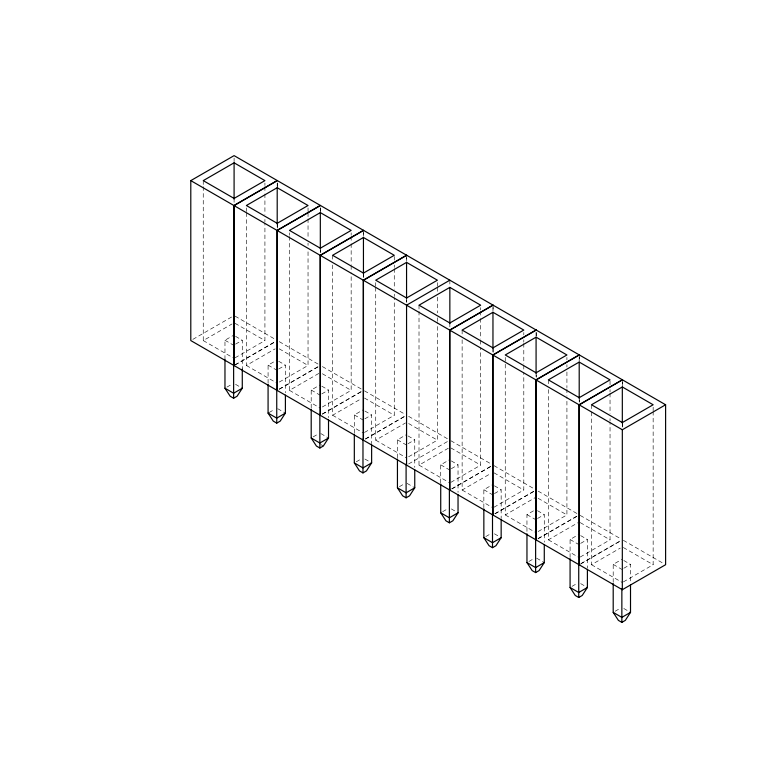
<?xml version="1.0" encoding="UTF-8"?>
<svg xmlns="http://www.w3.org/2000/svg" width="778" height="778" viewBox="0 0 778 778"><rect width="100%" height="100%" fill="white"/><g stroke="black" fill="none" stroke-linecap="round" stroke-linejoin="round"><path stroke-width="0.58" stroke-dasharray="3.89 2.92" d="M192.856 339.383L232.029 316.772M203.252 186.681L203.252 340.57L232.029 323.959M224.968 359.446L224.968 340.249L233.624 335.25M235.549 344.139L242.279 340.249L242.279 369.035M235.112 357.783L264.919 340.57L264.919 223.033M234.946 364.872L275.14 341.659M235.112 364.97L275.315 341.756M246.373 212.783L246.373 365.466L275.149 348.845M226.894 387.123L232.661 383.787M268.079 383.136L268.079 365.145L276.744 360.146M278.67 369.025L285.4 365.145L285.4 392.734M279.263 382.076L308.039 365.466L308.039 250.351M279.098 389.165L319.291 365.961M279.263 389.263L319.457 366.059M289.484 236.463L289.484 390.361L319.291 373.148M269.042 412.573L274.819 409.238M311.2 408.032L311.2 390.031L319.855 385.032M321.781 393.921L328.52 390.031L328.52 417.63M322.374 406.972L351.16 390.361L351.16 272.815M322.218 414.061L361.381 391.451M322.384 414.159L361.546 391.548M332.605 264.997L332.605 415.248L361.381 398.637M313.126 436.905L317.939 434.134M354.321 432.928L354.321 414.927L362.976 409.928M364.901 418.817L371.631 414.927L371.631 443.723M364.464 432.461L394.271 415.248L394.271 297.711M365.329 438.957L405.533 415.753M365.504 439.055L405.698 415.851M375.725 287.461L375.725 440.144L405.533 422.94M356.246 461.801L362.013 458.475M397.441 457.814L397.441 439.823L406.097 434.824M408.022 443.713L414.752 439.823L414.752 467.413M408.615 456.764L437.392 440.144L437.392 322.607M408.615 463.951L448.818 440.737M419.011 311.249L419.011 465.137L448.818 447.934M399.367 486.697L404.171 483.926M440.727 482.807L440.727 464.816L449.383 459.817M451.308 468.706L458.038 464.816L458.038 492.406M450.87 482.35L480.678 465.137L480.678 347.601M451.736 488.847L490.908 466.226M451.911 488.944L491.074 466.323M462.132 339.772L462.132 490.033L490.908 473.413M442.653 511.691L448.42 508.355M483.848 507.703L483.848 489.712L492.503 484.713M494.429 493.592L501.158 489.712L501.158 518.498M493.991 507.237L523.798 490.033L523.798 372.497M494.857 513.733L535.05 490.529M495.022 513.83L535.225 490.626M505.253 357.394L505.253 514.929L535.06 497.716M485.773 536.587L491.54 533.251M526.959 531.393L526.959 514.608L535.624 509.609M537.549 518.488L544.279 514.608L544.279 542.198M538.143 531.539L566.919 514.929L566.919 397.383M537.977 538.629L578.171 515.425M538.143 538.726L577.305 516.115M548.364 389.564L548.364 539.825L578.171 522.612M528.884 561.483L533.698 558.701M570.08 557.495L570.08 539.494L578.735 534.496M580.66 543.384L587.4 539.494L587.4 568.29M580.232 557.029L610.04 539.825L610.04 422.279M581.088 563.525L620.26 540.914M580.232 564.215L620.426 541.011M591.484 412.029L591.484 564.711L620.26 548.101M572.005 586.369L577.782 583.043M613.2 582.382L613.2 564.39L621.855 559.392M623.781 568.28L630.511 564.39L630.511 582.382M623.343 581.925L653.15 564.711L653.15 412.029M615.126 611.265L620.893 607.929M235.112 316.169L275.315 339.383M279.263 341.659L319.457 364.872M322.384 366.555L361.546 389.165M364.474 390.857L405.698 414.655M408.615 416.347L448.818 439.551M450.88 440.737L491.074 463.951M493.991 465.633L535.225 489.44M538.143 491.122L577.305 513.733M580.232 515.425L620.426 538.629M623.353 540.321L663.546 563.525M235.112 323.366L264.919 340.57M279.263 348.845L308.039 365.466M322.374 373.741L351.16 390.361M364.464 398.044L394.271 415.248M408.615 423.533L437.392 440.144M450.87 447.934L480.678 465.137M493.991 472.82L523.798 490.033M538.143 498.309L566.919 514.929M580.232 522.612L610.04 539.825M623.343 547.508L653.15 564.711M235.549 336.359L242.279 340.249M278.67 361.255L285.4 365.145M321.781 386.151L328.52 390.031M364.901 411.037L371.631 414.927M408.022 435.933L414.752 439.823M451.308 460.926L458.038 464.816M494.429 485.822L501.158 489.712M537.549 510.718L544.279 514.608M580.66 535.614L587.4 539.494M623.781 560.5L630.511 564.39M224.968 340.249L233.624 345.247M268.079 365.145L276.744 370.143M311.2 390.031L319.855 395.029M354.321 414.927L362.976 419.925M397.441 439.823L406.097 444.822M440.727 464.816L449.383 469.815M483.848 489.712L492.503 494.711M526.959 514.608L535.624 519.597M570.08 539.494L578.735 544.493M613.2 564.39L621.855 569.389M203.252 340.57L234.09 358.376M246.373 365.466L277.201 383.262M289.484 390.361L320.322 408.158M332.605 415.248L363.443 433.054M375.725 440.144L406.563 457.95M419.011 465.137L449.849 482.944M462.132 490.033L492.96 507.83M505.253 514.929L536.081 532.726M548.364 539.825L579.202 557.622M591.484 564.711L622.322 582.518M235.549 384.342L242.279 388.232M277.707 408.683L285.4 413.128M320.818 433.579L328.52 438.024M364.901 459.03L371.631 462.91M407.059 483.362L413.789 487.252M451.308 508.909L458.038 512.799M494.429 533.805L501.158 537.695M536.587 558.147L544.279 562.591M580.66 583.597L587.4 587.487M623.781 608.493L630.511 612.374M320.731 444.52L323.327 446.018M653.15 407.186L653.15 410.823M622.488 379.868L622.488 385.927M622.488 423.495L622.488 427.132M622.322 382.192L622.322 385.83M622.322 422.561L622.322 427.414M610.04 381.084L610.04 384.711M610.04 389.564L610.04 391.986M610.04 393.201L610.04 413.799M610.04 418.642L610.04 421.073M591.484 404.764L591.484 410.823M579.367 354.972L579.367 361.031M579.367 399.814L579.367 402.236M579.202 357.296L579.202 360.934M579.202 397.675L579.202 402.518M566.919 357.394L566.919 359.825M566.919 364.668L566.919 367.09M566.919 371.942L566.919 387.697M566.919 388.903L566.919 396.177M548.364 379.868L548.364 384.711M536.256 332.507L536.256 336.135M536.256 374.918L536.256 377.34M536.081 332.41L536.081 336.038M536.081 372.779L536.081 377.622M523.798 332.507L523.798 334.929M523.798 339.772L523.798 342.194M523.798 343.409L523.798 364.007M523.798 365.222L523.798 371.281M493.135 305.19L493.135 311.249M493.135 348.807L493.135 352.444M492.96 307.514L492.96 311.151M492.96 347.883L492.96 353.562M480.678 307.611L480.678 310.033M480.678 311.249L480.678 317.307M480.678 318.513L480.678 339.12M480.678 340.326L480.678 346.385M462.132 330.076L462.132 334.929M449.849 280.197L449.849 286.255M449.849 322.987L449.849 327.839M437.392 282.618L437.392 286.255M437.392 287.461L437.392 292.314M437.392 297.157L437.392 312.912M437.392 317.755L437.392 321.392M419.011 305.19L419.011 310.033M406.729 257.722L406.729 261.359M406.729 300.133L406.729 302.554M406.563 255.203L406.563 261.262M406.563 297.993L406.563 302.846M394.271 256.516L394.271 260.144M394.271 264.997L394.271 267.418M394.271 268.634L394.271 289.231M394.271 294.074L394.271 296.496M375.725 282.618L375.725 286.255M363.608 230.405L363.608 236.463M363.608 274.031L363.608 277.668M363.443 232.729L363.443 236.366M363.443 273.097L363.443 278.699M351.16 232.826L351.16 235.257M351.16 236.463L351.16 242.522M351.16 243.738L351.16 264.335M351.16 265.551L351.16 271.61M332.605 255.301L332.605 260.144M320.487 207.94L320.487 211.567M320.487 250.351L320.487 252.772M320.322 207.833L320.322 211.47M320.322 248.211L320.322 253.054M308.039 207.94L308.039 211.567M308.039 212.783L308.039 217.626M308.039 218.842L308.039 238.233M308.039 243.076L308.039 245.498M289.484 232.826L289.484 235.257M277.376 183.044L277.376 186.681M277.376 224.239L277.376 229.092M277.201 182.947L277.201 186.574M277.201 223.315L277.201 228.995M264.919 183.044L264.919 185.465M264.919 186.681L264.919 192.74M264.919 193.946L264.919 214.543M264.919 219.396L264.919 221.818M246.373 207.94L246.373 211.567M234.09 158.051L234.09 161.688M234.09 198.419L234.09 203.262M203.252 180.622L203.252 185.465"/><path stroke-width="1.17" d="M242.279 369.035L242.279 388.232L237.086 396.226L233.624 398.229L230.162 396.226L224.968 388.232L224.968 359.446M285.4 395.136L285.4 413.128L280.206 421.122L276.744 423.125L273.282 421.122L268.079 413.128L268.079 384.332M328.52 420.023L328.52 438.024L323.327 446.018L319.855 448.021L316.393 446.018L311.2 438.024L311.2 409.228M371.631 444.919L371.631 462.91L366.438 470.914L362.976 472.907L359.514 470.914L354.321 462.91L354.321 434.124M414.752 469.815L414.752 487.806L409.559 495.81L406.097 497.803L402.634 495.81L397.441 487.806L397.441 459.02M458.038 494.808L458.038 512.799L452.845 520.803L449.383 522.797L445.92 520.803L440.727 512.799L440.727 484.013M501.158 519.704L501.158 537.695L495.965 545.689L492.503 547.693L489.041 545.689L483.848 537.695L483.848 508.9M544.279 544.59L544.279 562.591L539.086 570.585L535.624 572.589L532.162 570.585L526.959 562.591L526.959 533.796M587.4 569.486L587.4 587.487L582.207 595.481L578.735 597.485L575.273 595.481L570.08 587.487L570.08 558.692M630.511 584.784L630.511 612.374L625.317 620.377L621.855 622.371L618.393 620.377L613.2 612.374L613.2 583.588M190.795 180.622L234.09 155.629L665.608 404.764L665.608 564.711L622.322 589.705L190.795 340.57L190.795 180.622L622.322 429.757L665.608 404.764M234.09 162.816L203.252 180.622L234.09 198.419L264.919 180.622L234.09 162.816L234.09 199.168M277.201 180.515L233.915 205.509L233.915 365.466M277.376 180.622L234.09 205.606L234.09 365.563M277.201 187.712L246.373 205.509L277.201 223.315L308.039 205.509L277.201 187.712L277.201 224.064M320.322 205.411L277.036 230.405L277.036 390.361M320.487 205.509L277.201 230.502L277.201 390.459M320.322 212.608L289.484 230.405L320.322 248.211L351.16 230.405L320.322 212.608L320.322 248.96M363.443 230.307L320.157 255.301L320.157 415.248M363.608 230.405L320.322 255.398L320.322 415.355M363.443 237.494L332.605 255.301L363.443 273.097L394.271 255.301L363.443 237.494L363.443 273.856M406.563 255.203L363.268 280.197L363.268 440.144M406.729 255.301L363.443 280.294L363.443 440.241M406.563 262.39L375.725 280.197L406.563 297.993L437.392 280.197L406.563 262.39L406.563 298.742M242.279 388.232L233.624 393.23L224.968 388.232M449.849 280.197L406.563 305.19L406.563 465.137M449.849 287.383L419.011 305.19L449.849 322.987L480.678 305.19L449.849 287.383L449.849 323.736M285.4 413.128L276.744 418.126L268.079 413.128M492.96 305.093L449.674 330.076L449.674 490.033M493.135 305.19L449.849 330.183L449.849 490.13M492.96 312.279L462.132 330.076L492.96 347.883L523.798 330.076L492.96 312.279L492.96 348.632M328.52 438.024L319.855 443.022L311.2 438.024M536.081 329.979L492.795 354.972L492.795 514.929M536.256 330.076L492.96 355.069L492.96 515.026M536.081 337.175L505.253 354.972L536.081 372.779L566.919 354.972L536.081 337.175L536.081 373.528M371.631 462.91L362.976 467.909L354.321 462.91M579.202 354.875L535.916 379.868L535.916 539.825M579.367 354.972L536.081 379.965L536.081 539.922M579.202 362.071L548.364 379.868L579.202 397.675L610.04 379.868L579.202 362.071L579.202 398.424M414.752 487.806L406.097 492.805L397.441 487.806M622.322 379.771L579.036 404.764L579.036 564.711M622.488 379.868L579.202 404.861L579.202 564.809M622.322 386.958L591.484 404.764L622.322 422.561L653.15 404.764L622.322 386.958L622.322 423.31M458.038 512.799L449.383 517.798L440.727 512.799M501.158 537.695L492.503 542.694L483.848 537.695M544.279 562.591L535.624 567.59L526.959 562.591M587.4 587.487L578.735 592.486L570.08 587.487M630.511 612.374L621.855 617.372L613.2 612.374M622.322 429.757L622.322 589.705M621.855 588.586L621.855 622.371M578.735 563.69L578.735 597.485M535.624 538.794L535.624 572.589M492.503 513.898L492.503 547.693M449.383 490.208L449.383 522.797M406.097 464.019L406.097 497.803M362.976 439.123L362.976 472.907M319.855 414.227L319.855 448.021M276.744 389.331L276.744 423.125M233.624 364.435L233.624 398.229"/></g></svg>
